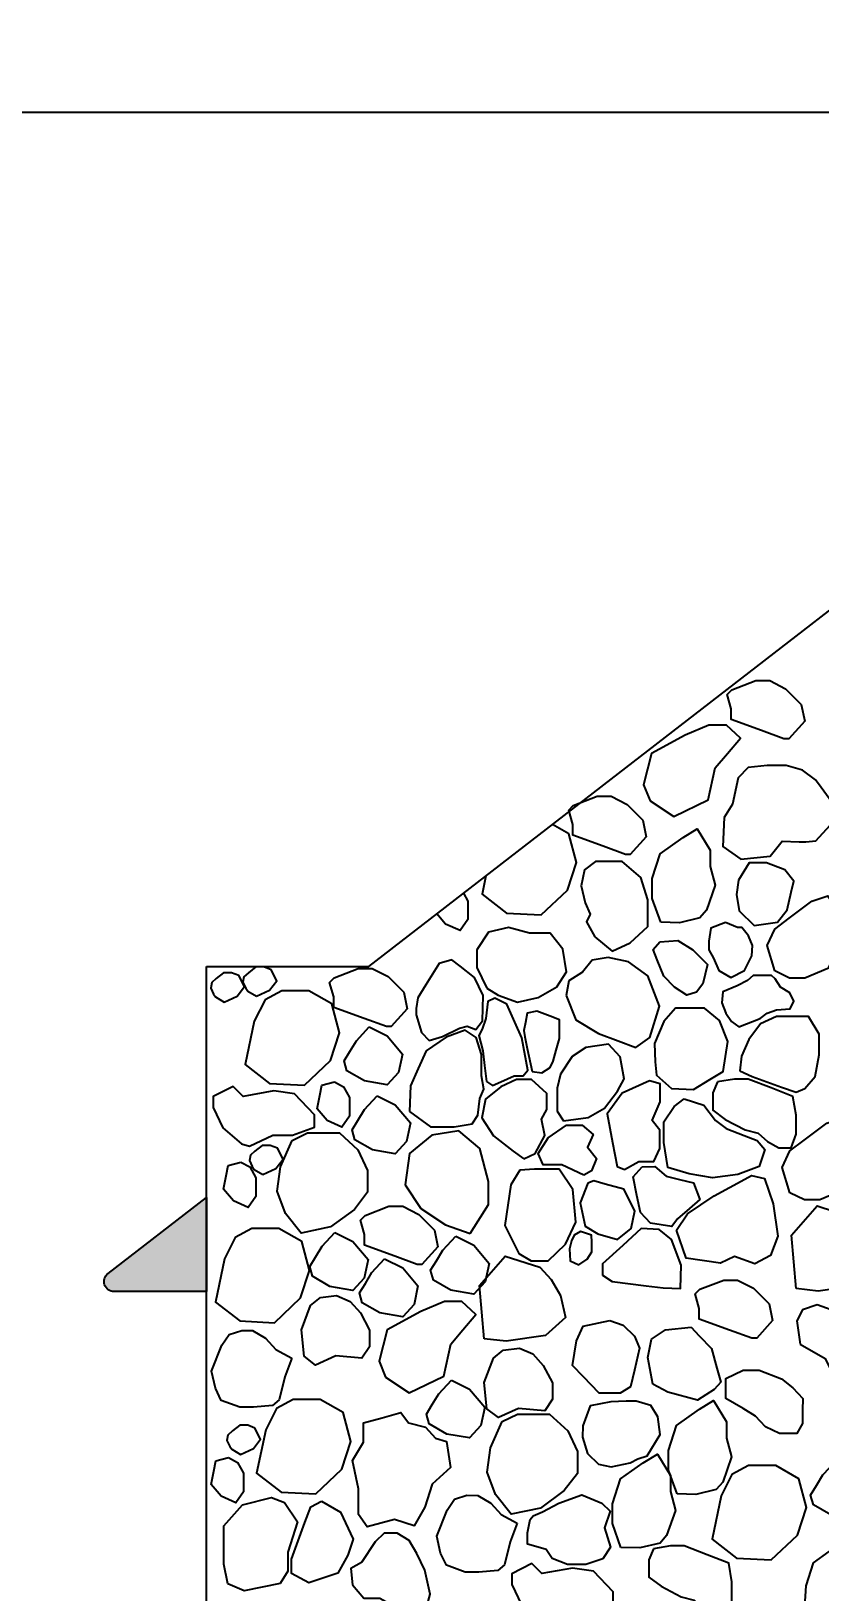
# Model space of a CAD drawing. Header units: millimetres. Extents: x -251401 to 377140, y -30451 to 275830.
# Drawn here: x 48270 to 50211, y -578 to 3260 of the extents above; entities that cross this region are included whole.
import ezdxf

# ---------------------------------------------------------------- set-up
doc = ezdxf.new("R2010")
doc.units = ezdxf.units.MM
for name, color, linetype in [('0-S8', 8, 'Continuous'), ('A-DIMENSIONS', 30, 'Continuous'), ('A-WALL', 4, 'Continuous')]:
    doc.layers.add(name, color=color, linetype=linetype)
doc.styles.add('LEROY', font='simplex.shx')
doc.dimstyles.new('DIM100', dxfattribs={"dimscale": 0, "dimtxt": 220, "dimasz": 180, "dimexe": 220, "dimexo": 250, "dimgap": 1, "dimtad": 1, "dimtoh": 1, "dimlfac": 0.001, "dimzin": 1, "dimdsep": 46, "dimtxsty": 'LEROY', "dimblk1": 'ORIGIN', "dimblk2": 'ORIGIN', "dimsah": 1, "dimcen": 0.18, "dimclrd": 30, "dimclre": 30, "dimclrt": 7, "dimazin": 0, "dimtfac": 1, "dimtix": 1, "dimtmove": 1, "dimatfit": 3, "dimfxl": 1, "dimtvp": 1, "dimtolj": 2, "dimtzin": 0, "dimarcsym": 0})

# ---------------------------------------------------------------- blocks, each defined once
blk = doc.blocks.new('H24H24H24')
at = {"layer": '0-S8', "color": 8}
for points in [[(1293, 4580), (1351.9, 4602.7), (1386.1, 4602.7), (1425.2, 4582.8), (1463.7, 4544.4), (1472.2, 4503.2), (1433.1, 4459.8), (1421, 4459.8), (1366.2, 4479.7), (1291.5, 4506.8), (1291.5, 4533), (1281.5, 4568.6)], [(1178.1, 4468.9), (1095.3, 4423.2), (1075.6, 4346.7), (1091.6, 4307.2), (1149.7, 4268.9), (1234.9, 4309.6), (1252.2, 4388.6), (1281.8, 4423.2), (1314, 4461.5), (1279.4, 4493.6), (1236.1, 4493.6)], [(1333.3, 4389.3), (1308.4, 4363.7), (1294.7, 4298.9), (1274.1, 4266.5), (1270.3, 4194.8), (1315.2, 4163.6), (1387, 4171.1), (1416.9, 4207.9), (1458.7, 4206), (1475, 4206), (1499.3, 4209.1), (1534.9, 4247.1), (1539.2, 4303.9), (1512.4, 4340), (1498.3, 4359.1), (1466.8, 4382.4), (1426.3, 4394.3), (1380.1, 4394.3)], [(902.8, 4295.5), (961.8, 4318.3), (996, 4318.3), (1035.1, 4298.3), (1073.5, 4259.9), (1082.1, 4218.7), (1042.9, 4175.3), (1030.8, 4175.3), (976, 4195.2), (901.4, 4222.4), (901.4, 4248.6), (891.4, 4284.1)], [(1117.9, 4008.6), (1096.7, 4067.2), (1096.7, 4115.8), (1116.6, 4176.9), (1172.8, 4216.8), (1207.7, 4238), (1239.4, 4185.8), (1239.4, 4145.7), (1252, 4099.6), (1230.1, 4037.9), (1213.9, 4019.2), (1164, 4007.3)], [(955.4, 3973), (998.3, 3937.4), (1042.8, 3957.7), (1086.2, 3998.1), (1086.2, 4063.8), (1068.5, 4118.6), (1023, 4158), (957.3, 4158), (930.2, 4137.3), (921.8, 4098.3), (932.2, 4056.4), (944.5, 4028.7), (935.6, 4009.5)], [(1423.1, 4137.7), (1377.9, 4154.5), (1335.4, 4154.5), (1308.9, 4112), (1304.4, 4076.6), (1310.6, 4036.8), (1347.8, 4000.5), (1405.4, 4008.5), (1429.3, 4038.6), (1439, 4082.8), (1445, 4109.7)], [(1398.2, 3888.6), (1379.7, 3951), (1398.2, 3991.5), (1433.6, 4018.2), (1489.7, 4060.3), (1528.8, 4073.5), (1558.1, 4027.1), (1579.6, 3993.2), (1548.4, 3932.8), (1528.8, 3894.9), (1472.7, 3871), (1434.4, 3871)], [(690.1, 3846.6), (718.2, 3828.9), (765.5, 3811.7), (816.2, 3823.7), (862.6, 3849.5), (886.2, 3886.4), (877.3, 3942.3), (845.6, 3981.6), (794.7, 3981.6), (743.7, 3995.5), (694.3, 3983.9), (665.7, 3940.7), (665, 3897.5)], [(1277.2, 4007.7), (1241.4, 3993.7), (1236.2, 3961.9), (1236.2, 3940.6), (1247.5, 3920.5), (1260.6, 3890), (1290.3, 3872.5), (1324.3, 3890), (1341.8, 3925.7), (1343.9, 3951.5), (1333.5, 3975), (1317.3, 3995.5), (1306.4, 3995.5)], [(1115.9, 3960.1), (1159.8, 3963.4), (1196.5, 3940.4), (1232.7, 3904.8), (1221.1, 3857.1), (1205.8, 3836.9), (1182.2, 3829.2), (1151.5, 3848.9), (1125.2, 3875.7), (1109.3, 3916.3), (1099.5, 3941.2)], [(516.1, 3796.4), (516.3, 3780.9), (529.2, 3737.4), (548, 3717.5), (580.6, 3727.6), (622.7, 3748.1), (641.9, 3753), (662.7, 3744.5), (679.6, 3765.8), (681.4, 3828.6), (659.6, 3872.3), (624.2, 3900.2), (604, 3916.1), (572.6, 3907.3), (540.2, 3854.9), (520.3, 3822.6)], [(885.1, 3828.3), (909.1, 3768.3), (964.8, 3734.5), (1013.3, 3716.5), (1056.4, 3700.6), (1091.3, 3724.7), (1114.7, 3802.1), (1086.4, 3876.8), (1038.9, 3911.1), (988.8, 3922), (949.5, 3914.9), (925.5, 3885.5), (891.7, 3864.2)], [(44.1, 3812.1), (76, 3826.7), (93.6, 3850.2), (79.7, 3877.1), (61.7, 3883.9), (42.2, 3883.9), (24.3, 3870), (13.1, 3860.1), (10.6, 3846.5), (17.5, 3831.9), (22.4, 3824.8)], [(123.4, 3826.6), (155.3, 3841.1), (173, 3864.6), (159, 3891.5), (141.1, 3898.4), (121.5, 3898.4), (103.6, 3884.4), (92.4, 3874.5), (90, 3860.9), (96.8, 3846.4), (101.7, 3839.3)], [(314.8, 3872), (373.8, 3894.7), (407.9, 3894.7), (447.1, 3874.8), (485.5, 3836.4), (494, 3795.2), (454.9, 3751.8), (442.8, 3751.8), (388, 3771.7), (313.3, 3798.8), (313.3, 3825), (303.3, 3860.6)], [(1306.3, 3851.9), (1270.4, 3837.6), (1268.5, 3810.4), (1278.4, 3785), (1292, 3764), (1310, 3751), (1362.6, 3772), (1380, 3785), (1402.9, 3793.1), (1436.3, 3795.5), (1445, 3814.7), (1435.7, 3835.1), (1412.8, 3848.8), (1399.2, 3869.2), (1390.5, 3877.2), (1363.2, 3877.2), (1345.3, 3877.2), (1331, 3865.5)], [(117.9, 3765.2), (95.7, 3658.7), (155.6, 3612.1), (241.1, 3607.7), (305.5, 3668.7), (327.7, 3736.4), (308.8, 3807.4), (252.2, 3839.6), (185.6, 3839.6), (144.5, 3817.4)], [(689, 3616.9), (704.3, 3606.7), (724.8, 3615.9), (757.2, 3630.4), (779.7, 3630.4), (790.7, 3645), (776, 3724), (759, 3762.6), (739.4, 3806.8), (709.9, 3822), (692.3, 3813.2), (687.4, 3771.8), (678.4, 3745.5), (670, 3730.2), (680.3, 3692.6), (683.9, 3655.9)], [(801.3, 3641.3), (825.2, 3637.7), (845.8, 3651.3), (853.4, 3666.8), (861, 3694.2), (868.9, 3722.4), (868.9, 3768.8), (845.9, 3777.5), (812.8, 3789.9), (789.4, 3784.5), (785.1, 3762.3), (781.1, 3742), (783.9, 3726.8), (789.3, 3698)], [(1104.4, 3664.9), (1107.2, 3632.6), (1144, 3599.7), (1198.7, 3596.9), (1238.9, 3621.4), (1271.7, 3641.5), (1282.9, 3715.1), (1262.3, 3766.9), (1225.5, 3797), (1154.1, 3797), (1125.1, 3764.1), (1102.2, 3710.1)], [(1312.8, 3643.2), (1343, 3628.9), (1415.2, 3603.1), (1450.7, 3590.5), (1472.2, 3599.2), (1497.9, 3629.4), (1507.3, 3682.3), (1507.3, 3733.3), (1481.6, 3776.3), (1402.4, 3776.3), (1363.3, 3758.5), (1334.5, 3719.9), (1316.2, 3678.8)], [(400.4, 3751), (445, 3728.8), (482.4, 3684.2), (472.8, 3638.9), (445, 3608.7), (388.8, 3618.4), (345.6, 3643.1), (338.9, 3667.5), (353, 3690.6), (369.2, 3717.1)], [(500, 3542.8), (551.6, 3505.5), (609.3, 3505.5), (654.2, 3513), (667.9, 3534.2), (673, 3575.3), (682.4, 3598), (676.5, 3630.5), (676.5, 3683.1), (663.6, 3725.4), (636.5, 3743), (590.3, 3725.8), (540.5, 3692.1), (521.3, 3648.6), (502.6, 3606.4)], [(878.4, 3520.3), (939.2, 3528), (979.6, 3551.4), (1011.2, 3592.7), (1027.7, 3623.3), (1018, 3677.8), (989.3, 3708.4), (933.4, 3700.6), (899.8, 3678.3), (871.1, 3634.5), (862.8, 3600.5), (862.8, 3543.6)], [(315.1, 3615.9), (337.1, 3603.9), (351.8, 3577.2), (351.8, 3531.6), (333.4, 3504.4), (297.2, 3520.6), (272.6, 3549.4), (278.9, 3582.4), (283.7, 3607.6)], [(780.8, 3426.7), (809.1, 3439.4), (832.4, 3483.9), (824.8, 3523.9), (837.5, 3548.1), (837.5, 3587.6), (800, 3622), (762.6, 3622), (724.1, 3603.3), (686.6, 3573.4), (678, 3527.4), (706.4, 3482.9), (755, 3445.5)], [(1028.4, 3400.5), (1063.8, 3420), (1101.3, 3420), (1115.8, 3451.6), (1115.8, 3497.2), (1096.5, 3520.6), (1116.3, 3566.4), (1116.3, 3611), (1089.9, 3618.6), (1022.9, 3587.7), (985.9, 3537.5), (999.6, 3466.5), (1011, 3407.4)], [(1257.3, 3615.9), (1245.8, 3589), (1245.8, 3546.2), (1276.3, 3523.6), (1325.3, 3498.1), (1358, 3489.7), (1380.5, 3469.4), (1408.3, 3453.5), (1438.8, 3453.5), (1450.7, 3487), (1450.7, 3534.2), (1443.2, 3580.1), (1389.8, 3600.9), (1333.1, 3622.9), (1299.7, 3622.9)], [(86.6, 3463.2), (105.9, 3457.4), (163.6, 3485), (212, 3485), (266.1, 3504.2), (266.1, 3534.9), (217.2, 3586.4), (166.2, 3593.7), (90.3, 3580.2), (65.8, 3604.6), (16.9, 3579.6), (16.9, 3553.1), (40.8, 3503.2)], [(420.2, 3581.6), (464.7, 3559.3), (502.1, 3514.8), (492.6, 3469.5), (464.7, 3439.2), (408.5, 3448.9), (365.3, 3473.7), (358.6, 3498), (372.8, 3521.2), (388.9, 3547.6)], [(1175.2, 3574.3), (1223.7, 3558.4), (1252.9, 3521.2), (1278.6, 3501.2), (1323.2, 3484.1), (1355.4, 3471.8), (1374.1, 3449.8), (1360.4, 3408.1), (1307.8, 3388.1), (1245.5, 3379.6), (1187.7, 3389.3), (1135.1, 3405.3), (1125.4, 3466.4), (1125.4, 3517.8), (1150.6, 3555.5)], [(649, 3242.8), (694.4, 3314.4), (694.4, 3370.6), (672.6, 3452.4), (620.9, 3495.8), (554.4, 3485), (500, 3439.6), (489.2, 3362.3), (527.5, 3304.2), (588.3, 3264.6)], [(929, 3386.3), (874.2, 3411.6), (829, 3411.6), (816.3, 3440), (840.7, 3478.5), (885.8, 3509.5), (924.9, 3509.5), (951.8, 3486.2), (937.5, 3455.1), (959.6, 3427), (947.5, 3397.4)], [(1435.2, 3342.9), (1416.7, 3405.4), (1435.2, 3445.9), (1470.7, 3472.5), (1526.7, 3514.7), (1565.9, 3527.8), (1595.2, 3481.5), (1616.6, 3447.6), (1585.4, 3387.2), (1565.8, 3349.3), (1509.7, 3325.4), (1471.5, 3325.4)], [(139.2, 3387.9), (171.1, 3402.5), (188.7, 3426), (174.8, 3452.9), (156.8, 3459.7), (137.3, 3459.7), (119.4, 3445.8), (108.2, 3435.9), (105.8, 3422.3), (112.6, 3407.8), (117.5, 3400.6)], [(211, 3471.9), (248.9, 3490.3), (327.9, 3490.3), (372.4, 3449.1), (396.8, 3398.1), (396.8, 3344.2), (364.1, 3302.3), (305.5, 3259), (233.2, 3243.8), (194.4, 3292.5), (173.9, 3347.2), (182.2, 3407.3)], [(84.7, 3418.6), (106.7, 3406.6), (121.4, 3379.9), (121.4, 3334.3), (103.1, 3307.1), (66.9, 3323.3), (42.3, 3352.1), (48.6, 3385.1), (53.4, 3410.3)], [(771.5, 3398.5), (749.1, 3362.7), (734.5, 3262.6), (769.1, 3193.5), (799.4, 3175.3), (841.3, 3175.3), (883.2, 3216.5), (908.7, 3271.1), (901.4, 3351.2), (868, 3401.5), (807.3, 3401.5)], [(1071.9, 3407.1), (1103.5, 3407.9), (1131.1, 3384.3), (1163.7, 3376.1), (1198.7, 3367.2), (1213.9, 3326.3), (1188.8, 3304.8), (1159, 3279.3), (1145.1, 3260.4), (1093.1, 3268.6), (1067.7, 3294.4), (1059.1, 3336.7), (1049.8, 3382.2)], [(1156.9, 3251), (1183.8, 3291.4), (1249.3, 3335.7), (1324.9, 3376.9), (1341.3, 3385.8), (1373, 3378.3), (1394.9, 3315.6), (1406.3, 3236.6), (1388.2, 3188.6), (1349.7, 3168.6), (1299.2, 3186.2), (1265, 3170.1), (1180.3, 3182.4)], [(938.8, 3367), (919.9, 3318), (931.9, 3261.1), (962.9, 3242.2), (1011.2, 3228.4), (1044.8, 3255.1), (1054, 3298.4), (1026.7, 3351.6), (980.8, 3364.3), (952.9, 3372.1)], [(390.3, 3287.1), (449.3, 3309.8), (483.4, 3309.8), (522.6, 3289.9), (561, 3251.5), (569.5, 3210.3), (530.4, 3166.9), (518.3, 3166.9), (463.5, 3186.8), (388.8, 3213.9), (388.8, 3240.1), (378.8, 3275.7)], [(1451, 3107.8), (1439.9, 3238.9), (1503, 3310.7), (1588.4, 3283.5), (1615.7, 3253.8), (1638.9, 3213.7), (1651, 3159.8), (1602.3, 3115.4), (1504.9, 3101.5)], [(44.3, 3180.9), (22.1, 3074.4), (82, 3027.8), (167.5, 3023.4), (231.9, 3084.4), (254.1, 3152.1), (235.2, 3223.1), (178.6, 3255.2), (112, 3255.2), (70.9, 3233.1)], [(315.7, 3245.5), (360.3, 3223.2), (397.7, 3178.7), (388.1, 3133.4), (360.3, 3103.1), (304.1, 3112.8), (260.8, 3137.6), (254.2, 3161.9), (268.3, 3185.1), (284.5, 3211.5)], [(613.4, 3236.2), (658, 3214), (695.4, 3169.4), (685.8, 3124.1), (658, 3093.9), (601.8, 3103.6), (558.5, 3128.3), (551.8, 3152.7), (566, 3175.8), (582.1, 3202.3)], [(893.4, 3205.2), (895.3, 3176.1), (916, 3165.8), (936.8, 3179.9), (948.2, 3197.5), (948.2, 3221.3), (947.6, 3238.6), (920.8, 3248), (905.2, 3238.9), (898.6, 3225.2)], [(1070, 3255), (1024.4, 3213.8), (974.3, 3168.4), (974.3, 3140.8), (998.7, 3124.5), (1082, 3114.2), (1124.2, 3109), (1166.2, 3107.3), (1168.5, 3165.1), (1144.3, 3228), (1114.2, 3252.8)], [(683.3, 2984.2), (672.2, 3115.4), (735.3, 3187.1), (820.7, 3159.9), (847.9, 3130.2), (871.1, 3090.1), (883.3, 3036.2), (834.6, 2991.9), (737.2, 2977.9)], [(438.5, 3180.7), (483.1, 3158.4), (520.5, 3113.9), (510.9, 3068.6), (483.1, 3038.3), (426.9, 3048), (383.6, 3072.8), (376.9, 3097.1), (391.1, 3120.3), (407.2, 3146.7)], [(1213.9, 3105.7), (1272.8, 3128.4), (1307, 3128.4), (1346.1, 3108.5), (1384.6, 3070.1), (1393.1, 3028.9), (1354, 2985.5), (1341.9, 2985.5), (1287.1, 3005.4), (1212.4, 3032.5), (1212.4, 3058.7), (1202.4, 3094.3)], [(280.5, 3085.4), (320.3, 3090.2), (353.4, 3076), (379.1, 3047.6), (401.6, 3004.8), (401.6, 2964.5), (382.7, 2936.5), (318.6, 2941.7), (268.8, 2919.4), (240.3, 2941.2), (234.1, 3005.7), (256.4, 3065.5)], [(527.5, 3051.4), (444.7, 3005.7), (424.9, 2929.1), (441, 2889.6), (499.1, 2851.4), (584.3, 2892.1), (601.6, 2971.1), (631.2, 3005.7), (663.3, 3043.9), (628.8, 3076), (585.5, 3076)], [(1460.9, 2970.6), (1522.1, 2935.5), (1545.2, 2887.8), (1616.1, 2887.8), (1662.3, 2927.3), (1692.9, 2971.3), (1692.9, 3019), (1669, 3048.1), (1598.2, 3048.1), (1557.9, 3048.1), (1502.7, 3067.5), (1466.9, 3054.8), (1452.7, 3028)], [(210.1, 2935.9), (193, 2890.3), (179, 2833.9), (163, 2819.5), (115.9, 2815.8), (82.7, 2815.8), (36.1, 2832.4), (22.1, 2862.4), (12.3, 2904.3), (38.2, 2968), (56.3, 2994.9), (86.9, 3004.7), (113.8, 3004.2), (145.4, 2985.6), (170.7, 2957.6)], [(992.7, 3029.2), (1025.4, 3017.5), (1053, 2990.7), (1065.6, 2960.5), (1053, 2906.9), (1043.4, 2865.8), (1017.8, 2850), (966.7, 2850), (928.1, 2890.2), (900.9, 2918.5), (910.5, 2979), (927.3, 3015)], [(1192.4, 3012.5), (1212.5, 2991.6), (1242.6, 2960.3), (1256.1, 2912), (1265.7, 2877.6), (1249.4, 2859.2), (1208.3, 2833.3), (1135.4, 2852.5), (1098.5, 2872.6), (1085.9, 2938), (1095.2, 2983.2), (1129.5, 3005.8)], [(730.2, 2956.1), (770.1, 2960.8), (803.2, 2946.6), (828.8, 2918.3), (851.4, 2875.4), (851.4, 2835.1), (832.4, 2807.1), (768.3, 2812.3), (718.5, 2790), (690, 2811.8), (683.8, 2876.3), (706.2, 2936.1)], [(603.1, 2882.4), (647.7, 2860.1), (685.1, 2815.6), (675.6, 2770.3), (647.7, 2740), (591.5, 2749.7), (548.3, 2774.5), (541.6, 2798.8), (555.7, 2822), (571.9, 2848.4)], [(1320.3, 2906.6), (1360.1, 2907.2), (1415.3, 2885.6), (1442.6, 2863.4), (1467.7, 2837.2), (1466.5, 2808.2), (1466.5, 2775.8), (1452.9, 2750.8), (1410.2, 2750.8), (1376, 2767.3), (1351, 2794), (1320.3, 2812.2), (1278, 2837.2), (1278, 2864.5), (1278, 2886.7)], [(145.9, 2760.2), (123.7, 2653.7), (183.7, 2607.1), (269.2, 2602.7), (333.5, 2663.7), (355.7, 2731.4), (336.9, 2802.4), (280.3, 2834.6), (213.7, 2834.6), (172.6, 2812.4)], [(563.9, 2739.5), (590.8, 2731.5), (600.3, 2667.3), (555.4, 2626.4), (537.4, 2570.1), (511, 2524.2), (462.6, 2539.7), (395.8, 2521.7), (373.9, 2551.6), (373.9, 2614.9), (359.9, 2684.8), (386.8, 2730.1), (386.8, 2777.5), (432.7, 2789.9), (478.3, 2802.3), (497, 2777.5), (538.9, 2766.5)], [(995.4, 2828.8), (944, 2819.4), (925.8, 2769.9), (925.2, 2741.7), (937.7, 2702.2), (964.7, 2675.9), (996, 2669), (1043, 2679), (1061.8, 2689), (1084.4, 2695.9), (1116.4, 2748.6), (1110.8, 2791.8), (1093.2, 2820), (1057.5, 2830.6), (1033, 2830.6)], [(1158.2, 2602.4), (1137, 2661), (1137, 2709.6), (1157, 2770.7), (1213.1, 2810.6), (1248, 2831.8), (1279.7, 2779.6), (1279.7, 2739.5), (1292.3, 2693.4), (1270.5, 2631.7), (1254.3, 2613), (1204.4, 2601.1)], [(84, 2699.4), (115.9, 2713.9), (133.5, 2737.4), (119.6, 2764.4), (101.6, 2771.2), (82.1, 2771.2), (64.2, 2757.2), (53, 2747.3), (50.5, 2733.7), (57.4, 2719.2), (62.3, 2712.1)], [(727.6, 2780.5), (765.5, 2798.9), (844.5, 2798.9), (889, 2757.7), (913.4, 2706.8), (913.4, 2652.8), (880.6, 2611), (822.1, 2567.6), (749.8, 2552.4), (711, 2601.1), (690.5, 2655.8), (698.8, 2715.9)], [(54.3, 2692.2), (76.3, 2680.1), (91, 2653.4), (91, 2607.8), (72.6, 2580.6), (36.5, 2596.8), (11.8, 2625.6), (18.1, 2658.6), (22.9, 2683.8)], [(1020, 2470.9), (998.8, 2529.5), (998.8, 2578.1), (1018.8, 2639.2), (1074.9, 2679.1), (1109.9, 2700.3), (1141.5, 2648.1), (1141.5, 2608), (1154.1, 2561.9), (1132.3, 2500.2), (1116.1, 2481.5), (1066.2, 2469.6)], [(1266.5, 2597.8), (1244.3, 2491.3), (1304.3, 2444.7), (1389.7, 2440.2), (1454.1, 2501.2), (1476.3, 2568.9), (1457.5, 2639.9), (1400.8, 2672.1), (1334.2, 2672.1), (1293.2, 2649.9)], [(1548.3, 2683.2), (1592.8, 2661), (1630.2, 2616.4), (1620.7, 2571.1), (1592.8, 2540.9), (1536.6, 2550.6), (1493.4, 2575.3), (1486.7, 2599.7), (1500.9, 2622.8), (1517, 2649.3)], [(192.3, 2581), (224.5, 2533.5), (200, 2459.2), (200, 2412.1), (181.5, 2382.3), (93.2, 2363.8), (52.7, 2381.1), (43.1, 2429.4), (43.1, 2524.2), (88.5, 2575.4), (160.6, 2593.3)], [(283.1, 2584.4), (329.7, 2557.3), (361.1, 2491.1), (348.4, 2452.1), (323.8, 2407.2), (251.7, 2383.4), (209.2, 2406.3), (209.2, 2442), (242.3, 2531.9), (256.6, 2570.7)], [(764.4, 2530.3), (747.3, 2484.8), (733.3, 2428.4), (717.2, 2413.9), (670.1, 2410.3), (637, 2410.3), (590.4, 2426.8), (576.4, 2456.8), (566.6, 2498.7), (592.5, 2562.4), (610.6, 2589.3), (641.1, 2599.1), (668, 2598.6), (699.6, 2580), (725, 2552)], [(826.9, 2558.3), (867.5, 2580), (924, 2600.5), (972.9, 2579.7), (993.8, 2559.6), (979.5, 2519.4), (994.1, 2471.6), (975.8, 2442.8), (933.5, 2429), (888.6, 2429), (850.7, 2443.2), (835.7, 2465.4), (810.6, 2472.7), (790.3, 2478.6), (790.3, 2507), (796.3, 2539.1), (804.4, 2548.9)], [(359.9, 2378.7), (387.6, 2345.8), (426.4, 2345.8), (454.8, 2330.2), (481.4, 2301.1), (507.9, 2291.4), (537.4, 2307.8), (550.9, 2356), (537.1, 2415), (517.6, 2455.5), (499.3, 2487.6), (469, 2505.9), (437.6, 2505.9), (415.5, 2484.2), (381.9, 2433.4), (355.3, 2419.2)], [(1099.8, 2467.5), (1088.3, 2440.6), (1088.3, 2397.8), (1118.8, 2375.3), (1167.8, 2349.7), (1200.5, 2341.3), (1223, 2321), (1250.8, 2305.1), (1281.3, 2305.1), (1293.2, 2338.6), (1293.2, 2385.8), (1285.7, 2431.7), (1232.3, 2452.5), (1175.6, 2474.5), (1142.2, 2474.5)], [(1470.3, 2287.7), (1476, 2376.1), (1493.6, 2433.1), (1532.2, 2460.4), (1566.8, 2473.2), (1603.8, 2433.1), (1603.8, 2400.1), (1632.7, 2352), (1583.4, 2322.4), (1550.5, 2302.6), (1508, 2277.1)], [(821.5, 2289.4), (840.8, 2283.7), (898.5, 2311.3), (946.9, 2311.3), (1001, 2330.5), (1001, 2361.2), (952.1, 2412.7), (901.1, 2419.9), (825.2, 2406.4), (800.7, 2430.9), (751.8, 2405.9), (751.8, 2379.4), (775.7, 2329.5)]]:
    blk.add_lwpolyline(points, close=True, dxfattribs=at)
for points in [[(687.7, 4122.3), (678.4, 4077.6), (738.4, 4031), (823.8, 4026.5), (888.2, 4087.5), (910.4, 4155.2), (891.5, 4226.2), (851.6, 4248.9)], [(632.7, 4079.8), (643.2, 4060.7), (643.2, 4015.1), (624.8, 3987.9), (588.7, 4004.1), (567.2, 4029.2)]]:
    blk.add_lwpolyline(points, dxfattribs=at)
blk = doc.blocks.new('USER ARROW 100')
at = {"layer": 'A-DIMENSIONS'}
for q in [(-200, 0), (200, 0)]:
    blk.add_line((0, 0), q, dxfattribs=at)
for points in [[(0, 0), (0, 200)], [(0, 0), (0, -200)]]:
    blk.add_lwpolyline(points, dxfattribs=at)
blk.add_circle((0, 0), 90, dxfattribs=at)
blk = doc.blocks.new('*D124')
at = {"layer": 'A-DIMENSIONS', "color": 30, "transparency": 16777216}
for p, q in [((51051.3, 3059.9), (43500.8, 3059.9)), ((43500.8, -2939.1), (43500.8, 3058.9)), ((48451.3, -2940.1), (43500.8, -2940.1))]:
    blk.add_line(p, q, dxfattribs=at)
at = {"layer": 'Defpoints', "color": 0, "transparency": 16777216}
for p in [(43500.8, 3059.9), (51301.3, 3059.9), (48701.3, -2940.1)]:
    blk.add_point(p, dxfattribs=at)
at = {"layer": 'A-DIMENSIONS', "color": 30, "transparency": 16777216}
for p, rotation in [((43500.8, 3059.9), 90), ((43500.8, -2940.1), 270)]:
    blk.add_blockref('USER ARROW 100', p, dxfattribs=dict(at, rotation=rotation))
at = {"layer": 'A-DIMENSIONS', "color": 7, "transparency": 16777216, "insert": (43290.8, 59.9), "char_height": 220, "attachment_point": 5, "rotation": 90, "style": 'LEROY'}
blk.add_mtext('\\A2;6.00 METERS', dxfattribs=at)
blk = doc.blocks.new('*D126')
at = {"layer": 'A-DIMENSIONS', "color": 30, "transparency": 16777216}
for p, q in [((48224.5, 159.9), (44500.8, 159.9)), ((44500.8, 158.9), (44500.8, -2339.1)), ((48451.3, -2340.1), (44500.8, -2340.1))]:
    blk.add_line(p, q, dxfattribs=at)
at = {"layer": 'Defpoints', "color": 0, "transparency": 16777216}
for p in [(48474.5, 159.9), (44500.8, -2340.1), (48701.3, -2340.1)]:
    blk.add_point(p, dxfattribs=at)
at = {"layer": 'A-DIMENSIONS', "color": 30, "transparency": 16777216}
for p, rotation in [((44500.8, 159.9), 90), ((44500.8, -2340.1), 270)]:
    blk.add_blockref('USER ARROW 100', p, dxfattribs=dict(at, rotation=rotation))
at = {"layer": 'A-DIMENSIONS', "color": 7, "transparency": 16777216, "insert": (44290.8, -1090.1), "char_height": 220, "attachment_point": 5, "rotation": 90, "style": 'LEROY'}
blk.add_mtext('\\A2;2.50', dxfattribs=at)
blk = doc.blocks.new('*D127')
at = {"layer": 'A-DIMENSIONS', "color": 30, "transparency": 16777216}
for p, q in [((48224.5, 159.9), (44000.8, 159.9)), ((44000.8, -2939.1), (44000.8, 158.9)), ((48451.3, -2940.1), (44000.8, -2940.1))]:
    blk.add_line(p, q, dxfattribs=at)
at = {"layer": 'Defpoints', "color": 0, "transparency": 16777216}
for p in [(44000.8, 159.9), (48474.5, 159.9), (48701.3, -2940.1)]:
    blk.add_point(p, dxfattribs=at)
at = {"layer": 'A-DIMENSIONS', "color": 30, "transparency": 16777216}
for p, rotation in [((44000.8, 159.9), 90), ((44000.8, -2940.1), 270)]:
    blk.add_blockref('USER ARROW 100', p, dxfattribs=dict(at, rotation=rotation))
at = {"layer": 'A-DIMENSIONS', "color": 7, "transparency": 16777216, "insert": (43790.8, -1390.1), "char_height": 220, "attachment_point": 5, "rotation": 90, "style": 'LEROY'}
blk.add_mtext('\\A2;3.10', dxfattribs=at)
blk = doc.blocks.new('*D128')
at = {"layer": 'A-DIMENSIONS', "color": 30, "transparency": 16777216}
for p, q in [((51051.3, 3059.9), (44000.8, 3059.9)), ((44000.8, 3058.9), (44000.8, 160.9)), ((48224.5, 159.9), (44000.8, 159.9))]:
    blk.add_line(p, q, dxfattribs=at)
at = {"layer": 'Defpoints', "color": 0, "transparency": 16777216}
for p in [(51301.3, 3059.9), (44000.8, 159.9), (48474.5, 159.9)]:
    blk.add_point(p, dxfattribs=at)
at = {"layer": 'A-DIMENSIONS', "color": 30, "transparency": 16777216}
for p, rotation in [((44000.8, 3059.9), 90), ((44000.8, 159.9), 270)]:
    blk.add_blockref('USER ARROW 100', p, dxfattribs=dict(at, rotation=rotation))
at = {"layer": 'A-DIMENSIONS', "color": 7, "transparency": 16777216, "insert": (43790.8, 1609.9), "char_height": 220, "attachment_point": 5, "rotation": 90, "style": 'LEROY'}
blk.add_mtext('\\A2;2.90', dxfattribs=at)

msp = doc.modelspace()

# ---------------------------------------------------------------- hatches: boundary and pattern name
at = {"layer": '0-S8'}
h = msp.add_hatch(dxfattribs=at)
h.set_pattern_fill('GOST_WOOD', color=8, scale=10, angle=350)
edge = h.paths.add_edge_path()
edge.add_line((48459.244, 204.638), (48701.291, 391.674))
edge.add_line((48701.291, 391.674), (48701.291, 159.856))
edge.add_line((48701.291, 159.856), (48474.53, 159.856))
edge.add_arc((48474.53, 184.856), 25, 127.69424, 270, ccw=False)
edge = h.paths.add_edge_path()
edge.add_line((54943.337, 204.638), (54701.291, 391.674))
edge.add_line((54701.291, 391.674), (54701.291, 159.856))
edge.add_line((54701.291, 159.856), (54928.051, 159.856))
edge.add_arc((54928.051, 184.856), 25, 270, 412.30576)

# ---------------------------------------------------------------- linework, layer by layer
at = {"layer": 'A-WALL'}
msp.add_lwpolyline([(48701.291, 959.856), (49101.291, 959.856), (51301.291, 2659.856), (51301.291, 3059.856), (52101.291, 3059.856), (52101.291, 2659.856), (54301.291, 959.856), (54701.291, 959.856), (54701.291, -2940.144), (48701.291, -2940.144)], close=True, dxfattribs=at)
at = {"layer": 'A-WALL', "color": 3}
msp.add_lwpolyline([(48459.244, 204.638), (48701.291, 391.674), (48701.291, 159.856), (48474.53, 159.856, -0.7153079)], format="xyb", close=True, dxfattribs=at)

# ---------------------------------------------------------------- block references
at = {"layer": 'A-WALL'}
msp.add_blockref('H24H24H24', (48701.291, -2940.144), dxfattribs=at)

# ---------------------------------------------------------------- dimensions: what is measured, and where the dimension line sits
at = {"layer": 'A-DIMENSIONS'}
dim = msp.add_linear_dim(base=(43500.791, 3059.856), p1=(48701.291, -2940.144), p2=(51301.291, 3059.856), angle=90, text='<> METERS', dimstyle='DIM100', override={"dimscale": 1, "dimasz": 1, "dimexe": 0, "dimgap": 100, "dimblk1": 'USER ARROW 100', "dimblk2": 'USER ARROW 100', "dimlwd": 65535, "dimlwe": 65535}, dxfattribs=at)
dim.commit()
dim.dimension.update_dxf_attribs({"geometry": '*D124', "text_midpoint": (43290.791, 59.856)})
for base, p1, p2, angle, picture, middle in [((44000.791, 159.856), (51301.291, 3059.856), (48474.53, 159.856), 270, '*D128', (43790.791, 1609.856)), ((44000.791, 159.856), (48701.291, -2940.144), (48474.53, 159.856), 90, '*D127', (43790.791, -1390.144)), ((44500.791, -2340.144), (48474.53, 159.856), (48701.291, -2340.144), 270, '*D126', (44290.791, -1090.144))]:
    dim = msp.add_linear_dim(base=base, p1=p1, p2=p2, angle=angle, dimstyle='DIM100', override={"dimscale": 1, "dimasz": 1, "dimexe": 0, "dimgap": 100, "dimblk1": 'USER ARROW 100', "dimblk2": 'USER ARROW 100', "dimlwd": 65535, "dimlwe": 65535}, dxfattribs=at)
    dim.commit()
    dim.dimension.update_dxf_attribs({"geometry": picture, "text_midpoint": middle})

doc.saveas('drawing.dxf')
